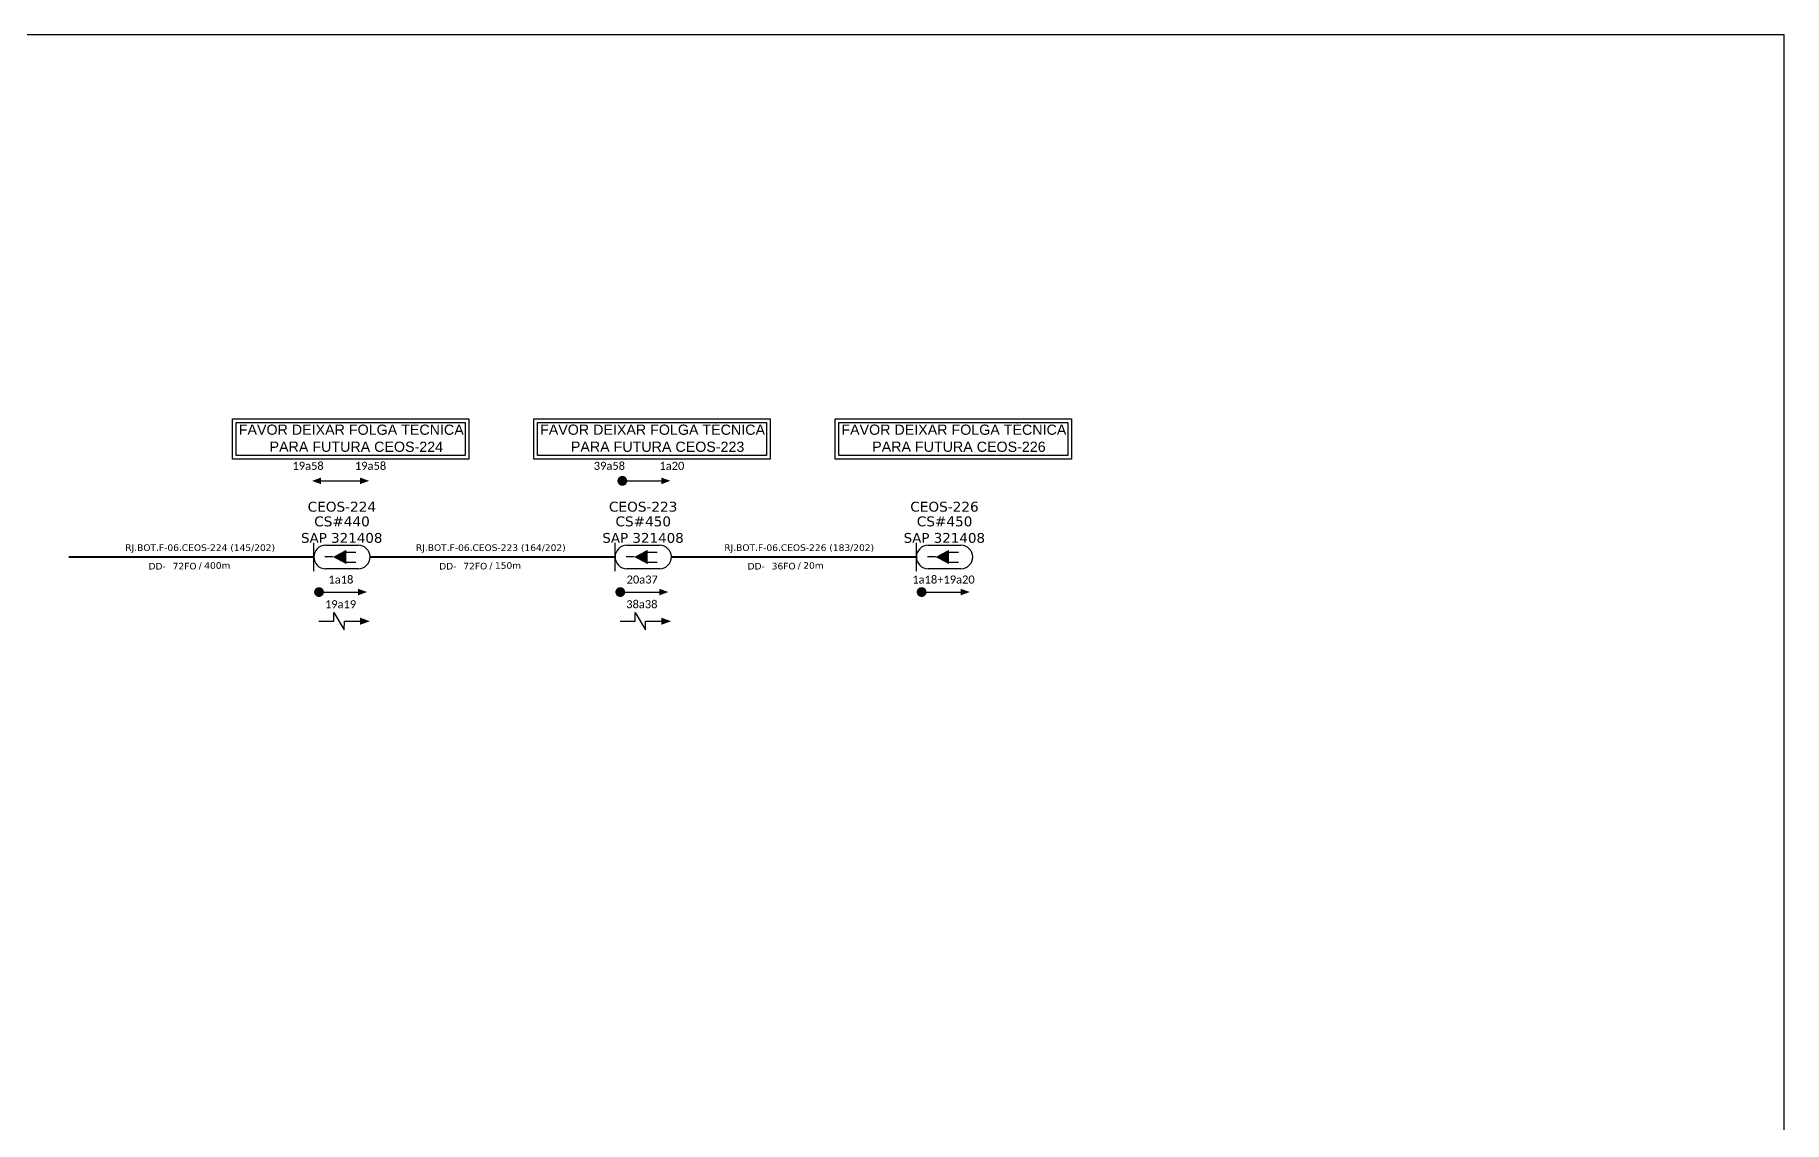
# Model space of a CAD drawing. Extents: x -89 to 1695, y 705 to 1299.
# Drawn here: x 303 to 749.2, y 1021.6 to 1299 of the extents above; entities that cross this region are included whole.
import ezdxf
from ezdxf.enums import TextEntityAlignment as Align

# ---------------------------------------------------------------- set-up
doc = ezdxf.new("R2010")
doc.units = 0
for name, color, linetype in [('20.4-CEOS', 1, 'Continuous'), ('20.5-CABO AÉREO', 1, 'Continuous'), ('CEO', 5, 'Continuous'), ('SETA', 7, 'Continuous')]:
    doc.layers.add(name, color=color, linetype=linetype)
doc.layers.add('40.1-ETIQUETAS', color=1, linetype='Continuous', lineweight=20)
doc.styles.add('ARIAL', font='arial.ttf')
doc.styles.add('siredit', font='verdana.ttf')

# ---------------------------------------------------------------- blocks, each defined once
blk = doc.blocks.new('ETIQUETA_RS5F')
at = {"layer": '40.1-ETIQUETAS', "color": 0, "style": 'siredit'}
blk.add_text('/', height=1.5, dxfattribs=at).set_placement((1.58, -1.95), align=Align.MIDDLE_RIGHT)
for tag, p in [('ETIQUETA_R_PRIMARIA', (1.21, 4.1)), ('ETIQUETA_R_SECUNDARIA', (1.21, 2.1)), ('F_ATIVAS/F_MORTAS', (1.14, -4.24))]:
    blk.add_attdef(tag, text='', height=1.5, dxfattribs=at).set_placement(p, align=Align.MIDDLE_CENTER)
for tag, p in [('TIPO_CABO', (-6.58, -2.12)), ('CAP_CABO', (0.4, -2.09))]:
    blk.add_attdef(tag, text='', height=1.5, dxfattribs=at).set_placement(p, align=Align.MIDDLE_RIGHT)
blk.add_attdef('METROS', text='', height=1.5, dxfattribs=at).set_placement((2.14, -1.95), align=Align.MIDDLE_LEFT)
for tag, p in [('FUSÃO_1', (0.85, -8.39)), ('FUSÃO_2', (0.85, -10.6)), ('FUSÃO_3', (0.85, -12.93)), ('FUSÃO_4', (0.85, -15.14)), ('FUSÃO_5', (0.85, -17.16))]:
    blk.add_attdef(tag, text='', height=1.5, dxfattribs=at).set_placement(p, align=Align.CENTER)

msp = doc.modelspace()

# ---------------------------------------------------------------- linework, layer by layer
msp.add_lwpolyline([(-89.32, 705.02), (749.25, 705.02), (749.25, 1299.02), (-89.32, 1299.02), (-89.32, 705.02)])
at = {"color": 7, "ltscale": 9e-07}
for points in [[(353.4, 1201.06), (413.72, 1201.06), (413.72, 1190.8), (353.4, 1190.8)], [(430.27, 1201.06), (490.59, 1201.06), (490.59, 1190.8), (430.27, 1190.8)], [(507.15, 1201.06), (567.47, 1201.06), (567.47, 1190.8), (507.15, 1190.8)], [(354.36, 1200.1), (412.75, 1200.1), (412.75, 1191.76), (354.36, 1191.76)], [(431.23, 1200.1), (489.63, 1200.1), (489.63, 1191.76), (431.23, 1191.76)], [(508.11, 1200.1), (566.5, 1200.1), (566.5, 1191.76), (508.11, 1191.76)]]:
    msp.add_lwpolyline(points, close=True, dxfattribs=at)
at = {"color": 7}
for points in [[(375.97, 1185.24), (385.94, 1185.24)], [(452.84, 1185.24), (462.82, 1185.24)], [(375.45, 1156.87), (385.43, 1156.87)], [(452.33, 1156.87), (462.3, 1156.87)], [(529.2, 1156.87), (539.18, 1156.87)], [(379.27, 1149.43), (379.27, 1151.64), (381.91, 1147.23), (381.92, 1149.43)], [(456.15, 1149.43), (456.15, 1151.64), (458.79, 1147.23), (458.79, 1149.43)]]:
    msp.add_lwpolyline(points, dxfattribs=at)
at = {"color": 7, "const_width": 1.25}
for points in [[(452.22, 1185.24, 1), (453.47, 1185.25, 1)], [(374.83, 1156.87, 1), (376.08, 1156.88, 1)], [(451.7, 1156.87, 1), (452.95, 1156.88, 1)], [(528.58, 1156.87, 1), (529.83, 1156.88, 1)]]:
    msp.add_lwpolyline(points, format="xyb", close=True, dxfattribs=at)
at = {"layer": '20.4-CEOS', "color": 7}
for p, q in [((377.11, 1168.82), (385.5, 1168.82)), ((453.99, 1168.82), (462.38, 1168.82)), ((530.86, 1168.82), (539.25, 1168.82)), ((385.5, 1162.84), (377.11, 1162.84)), ((462.38, 1162.84), (453.99, 1162.84)), ((539.25, 1162.84), (530.86, 1162.84))]:
    msp.add_line(p, q, dxfattribs=at)
for points in [[(374.12, 1162.22), (374.12, 1169.44)], [(451, 1162.22), (451, 1169.44)], [(527.87, 1162.22), (527.87, 1169.44)], [(378.99, 1165.83), (376.97, 1165.83)], [(382.3, 1167.02), (384.85, 1167.02)], [(455.87, 1165.83), (453.85, 1165.83)], [(459.18, 1167.02), (461.73, 1167.02)], [(532.74, 1165.83), (530.72, 1165.83)], [(536.05, 1167.02), (538.6, 1167.02)], [(382.3, 1164.53), (384.85, 1164.53)], [(459.18, 1164.53), (461.73, 1164.53)], [(536.05, 1164.53), (538.6, 1164.53)]]:
    msp.add_lwpolyline(points, dxfattribs=at)
for points in [[(378.99, 1165.83, 0, 3.69, 0), (382.46, 1165.83, 3.69, 3.69, 0)], [(455.87, 1165.83, 0, 3.69, 0), (459.33, 1165.83, 3.69, 3.69, 0)], [(532.74, 1165.83, 0, 3.69, 0), (536.21, 1165.83, 3.69, 3.69, 0)]]:
    msp.add_lwpolyline(points, format="xyseb", dxfattribs=at)
for centre, start, end in [((377.11, 1165.83), 90, 270), ((385.5, 1165.83), 270, 90), ((453.99, 1165.83), 90, 270), ((462.38, 1165.83), 270, 90), ((530.86, 1165.83), 90, 270), ((539.25, 1165.83), 270, 90)]:
    msp.add_arc(centre, 2.99, start, end, dxfattribs=at)
at = {"layer": '20.5-CABO AÉREO', "color": 7, "ltscale": 8, "const_width": 0.5}
for points in [[(311.62, 1165.83), (374.12, 1165.83)], [(388.5, 1165.83), (451, 1165.83)], [(465.37, 1165.83), (527.87, 1165.83)]]:
    msp.add_lwpolyline(points, dxfattribs=at)
at = {"layer": 'SETA', "color": 7}
for points in [[(375.45, 1149.43), (379.27, 1149.43)], [(381.92, 1149.43), (385.91, 1149.43)], [(452.33, 1149.43), (456.15, 1149.43)], [(458.79, 1149.43), (462.78, 1149.43)]]:
    msp.add_lwpolyline(points, dxfattribs=at)
for points in [[(375.97, 1184.41), (373.68, 1185.23), (375.96, 1186.08)], [(385.94, 1186.08), (388.23, 1185.26), (385.95, 1184.41)], [(462.81, 1186.08), (465.11, 1185.26), (462.82, 1184.41)], [(385.42, 1157.71), (387.72, 1156.89), (385.43, 1156.04)], [(462.3, 1157.71), (464.59, 1156.89), (462.31, 1156.04)], [(539.17, 1157.71), (541.47, 1156.89), (539.18, 1156.04)], [(385.91, 1150.35), (388.43, 1149.43), (385.91, 1148.52)], [(462.78, 1150.35), (465.3, 1149.43), (462.78, 1148.52)]]:
    msp.add_solid(points, dxfattribs=at)

# ---------------------------------------------------------------- block references
at = {"layer": '40.1-ETIQUETAS', "color": 7}
ref = msp.add_blockref('ETIQUETA_RS5F', (343.76, 1165.84), dxfattribs=dict(at, xscale=1.125000000000007, yscale=1.125000000000007, zscale=1.125000000000007))
ref.add_attrib('ETIQUETA_R_SECUNDARIA', 'RJ.BOT.F-06.CEOS-224 (145/202)', dxfattribs={"color": 0, "height": 1.6875, "style": 'siredit'}).set_placement((345.13, 1168.21), align=Align.MIDDLE_CENTER)
ref.add_attrib('TIPO_CABO', 'DD-', dxfattribs={"color": 0, "height": 1.688, "style": 'siredit'}).set_placement((336.35, 1163.46), align=Align.MIDDLE_RIGHT)
ref.add_attrib('CAP_CABO', '72FO', dxfattribs={"color": 0, "height": 1.688, "style": 'siredit'}).set_placement((344.21, 1163.49), align=Align.MIDDLE_RIGHT)
ref.add_attrib('METROS', '400m', dxfattribs={"color": 0, "height": 1.688, "style": 'siredit'}).set_placement((346.17, 1163.65), align=Align.MIDDLE_LEFT)
ref = msp.add_blockref('ETIQUETA_RS5F', (417.93, 1165.84), dxfattribs=dict(at, xscale=1.125000000000007, yscale=1.125000000000007, zscale=1.125000000000007))
ref.add_attrib('ETIQUETA_R_SECUNDARIA', 'RJ.BOT.F-06.CEOS-223 (164/202)', dxfattribs={"color": 0, "height": 1.6875, "style": 'siredit'}).set_placement((419.29, 1168.21), align=Align.MIDDLE_CENTER)
ref.add_attrib('TIPO_CABO', 'DD-', dxfattribs={"color": 0, "height": 1.688, "style": 'siredit'}).set_placement((410.52, 1163.46), align=Align.MIDDLE_RIGHT)
ref.add_attrib('CAP_CABO', '72FO', dxfattribs={"color": 0, "height": 1.688, "style": 'siredit'}).set_placement((418.37, 1163.49), align=Align.MIDDLE_RIGHT)
ref.add_attrib('METROS', '150m', dxfattribs={"color": 0, "height": 1.688, "style": 'siredit'}).set_placement((420.34, 1163.65), align=Align.MIDDLE_LEFT)
ref = msp.add_blockref('ETIQUETA_RS5F', (496.6, 1165.84), dxfattribs=dict(at, xscale=1.125000000000007, yscale=1.125000000000007, zscale=1.125000000000007))
ref.add_attrib('ETIQUETA_R_SECUNDARIA', 'RJ.BOT.F-06.CEOS-226 (183/202)', dxfattribs={"color": 0, "height": 1.6875, "style": 'siredit'}).set_placement((497.97, 1168.21), align=Align.MIDDLE_CENTER)
ref.add_attrib('TIPO_CABO', 'DD-', dxfattribs={"color": 0, "height": 1.688, "style": 'siredit'}).set_placement((489.2, 1163.46), align=Align.MIDDLE_RIGHT)
ref.add_attrib('CAP_CABO', '36FO', dxfattribs={"color": 0, "height": 1.688, "style": 'siredit'}).set_placement((497.05, 1163.49), align=Align.MIDDLE_RIGHT)
ref.add_attrib('METROS', '20m', dxfattribs={"color": 0, "height": 1.688, "style": 'siredit'}).set_placement((499.01, 1163.65), align=Align.MIDDLE_LEFT)

# ---------------------------------------------------------------- texts
at = {"color": 7, "style": 'ARIAL'}
for s, p in [('FAVOR DEIXAR FOLGA TÉCNICA', (354.98, 1197.01)), ('FAVOR DEIXAR FOLGA TÉCNICA', (431.85, 1197.01)), ('FAVOR DEIXAR FOLGA TÉCNICA', (508.73, 1197.01)), ('PARA FUTURA CEOS-224', (362.84, 1192.66)), ('PARA FUTURA CEOS-223', (439.71, 1192.66)), ('PARA FUTURA CEOS-226', (516.59, 1192.66))]:
    msp.add_text(s, height=2.6043, rotation=359.9867, dxfattribs=at).set_placement(p)
at = {"layer": '20.4-CEOS', "color": 7, "style": 'siredit'}
for s, height, p in [('CS#440', 2.534, (381.32, 1174.91)), ('CS#450', 2.534, (458.19, 1174.91)), ('CS#450', 2.534, (535.07, 1174.91)), ('SAP 321408', 2.5, (381.25, 1170.7)), ('SAP 321408', 2.5, (458.13, 1170.7)), ('SAP 321408', 2.5, (535, 1170.7))]:
    msp.add_text(s, height=height, dxfattribs=at).set_placement(p, align=Align.MIDDLE_CENTER)
at = {"layer": '40.1-ETIQUETAS', "color": 7, "char_height": 2.0412, "width": 34.8683, "attachment_point": 5, "style": 'ARIAL'}
for s, insert in [('{\\fCalibri|b0|i0|c0|p34;19a58}', (372.66, 1189.07)), ('{\\fCalibri|b0|i0|c0|p34;19a58}', (388.61, 1189.07)), ('{\\fCalibri|b0|i0|c0|p34;39a58}', (449.54, 1189.07)), ('{\\fCalibri|b0|i0|c0|p34;1a20}', (465.48, 1189.07)), ('{\\fCalibri|b0|i0|c0|p34;1a18}', (381.04, 1160.06)), ('{\\fCalibri|b0|i0|c0|p34;20a37}', (457.92, 1160.06)), ('{\\fCalibri|b0|i0|c0|p34;1a18+19a20}', (534.79, 1160.06)), ('{\\fCalibri|b0|i0|c0|p34;19a19}', (380.96, 1153.76)), ('{\\fCalibri|b0|i0|c0|p34;38a38}', (457.83, 1153.76))]:
    msp.add_mtext(s, dxfattribs=dict(at, insert=insert))
at = {"layer": 'CEO', "color": 7, "style": 'siredit'}
for s, p in [('CEOS-224', (381.29, 1178.66)), ('CEOS-223', (458.16, 1178.66)), ('CEOS-226', (535.04, 1178.66))]:
    msp.add_text(s, height=2.534, dxfattribs=at).set_placement(p, align=Align.MIDDLE_CENTER)

doc.saveas('drawing.dxf')
